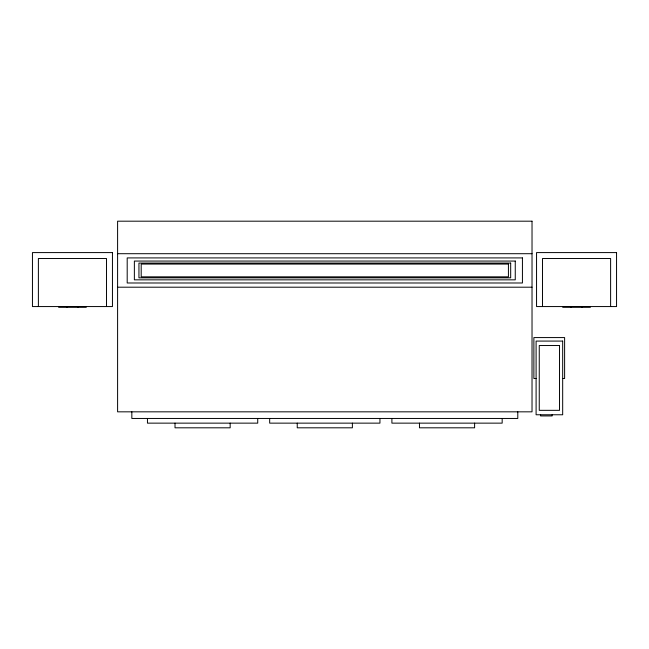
<?xml version="1.0" encoding="UTF-8"?>
<svg xmlns="http://www.w3.org/2000/svg" width="649" height="649" viewBox="0 0 649 649"><rect width="100%" height="100%" fill="white"/><g stroke="black" fill="none" stroke-linecap="round" stroke-linejoin="round"><path stroke-width="0.97" d="M117.599 253.702L532.026 253.702M117.599 287.199L532.026 287.199M536.098 378.513L533.884 378.513L533.884 337.577L564.614 337.577L564.614 378.513L562.675 378.513M610.612 306.563L610.612 258.521L542.483 258.521L542.483 306.563M590.347 306.563L590.347 307.285L562.756 307.285L562.756 306.563M582.064 306.563L582.064 307.285M571.031 306.563L571.031 307.285M552.137 414.768L552.137 415.936L540.609 415.936L540.609 414.768M517.788 411.831L517.788 418.459L131.836 418.459L131.836 411.831M502.172 418.459L502.172 423.14L391.899 423.14L391.899 418.459M474.606 423.14L474.606 427.813L419.465 427.813L419.465 423.14M379.949 418.459L379.949 423.14L269.676 423.14L269.676 418.459M352.383 423.14L352.383 427.813L297.242 427.813L297.242 423.14M257.726 418.459L257.726 423.14L147.453 423.14L147.453 418.459M230.16 423.14L230.16 427.813L175.019 427.813L175.019 423.14M106.517 306.563L106.517 258.521L38.388 258.521L38.388 306.563M86.244 306.563L86.244 307.285L58.653 307.285L58.653 306.563M77.969 306.563L77.969 307.285M66.936 306.563L66.936 307.285M532.026 221.187L117.599 221.187L117.599 411.831L532.026 411.831L532.026 221.187M112.447 252.591L32.45 252.591L32.45 306.563L112.447 306.563L112.447 252.591M616.55 252.591L536.553 252.591L536.553 306.563L616.55 306.563L616.55 252.591M522.429 257.913L127.196 257.913L127.196 282.988L522.429 282.988L522.429 257.913M515.257 261.06L134.367 261.06L134.367 279.841L515.257 279.841L515.257 261.06M510.682 263.072L138.943 263.072L138.943 277.837L510.682 277.837L510.682 263.072M508.427 264.062L141.198 264.062L141.198 276.839L508.427 276.839L508.427 264.062M562.675 341.082L536.098 341.082L536.098 414.768L562.675 414.768L562.675 341.082M559.519 345.528L539.254 345.528L539.254 410.33L559.519 410.33L559.519 345.528"/></g></svg>
